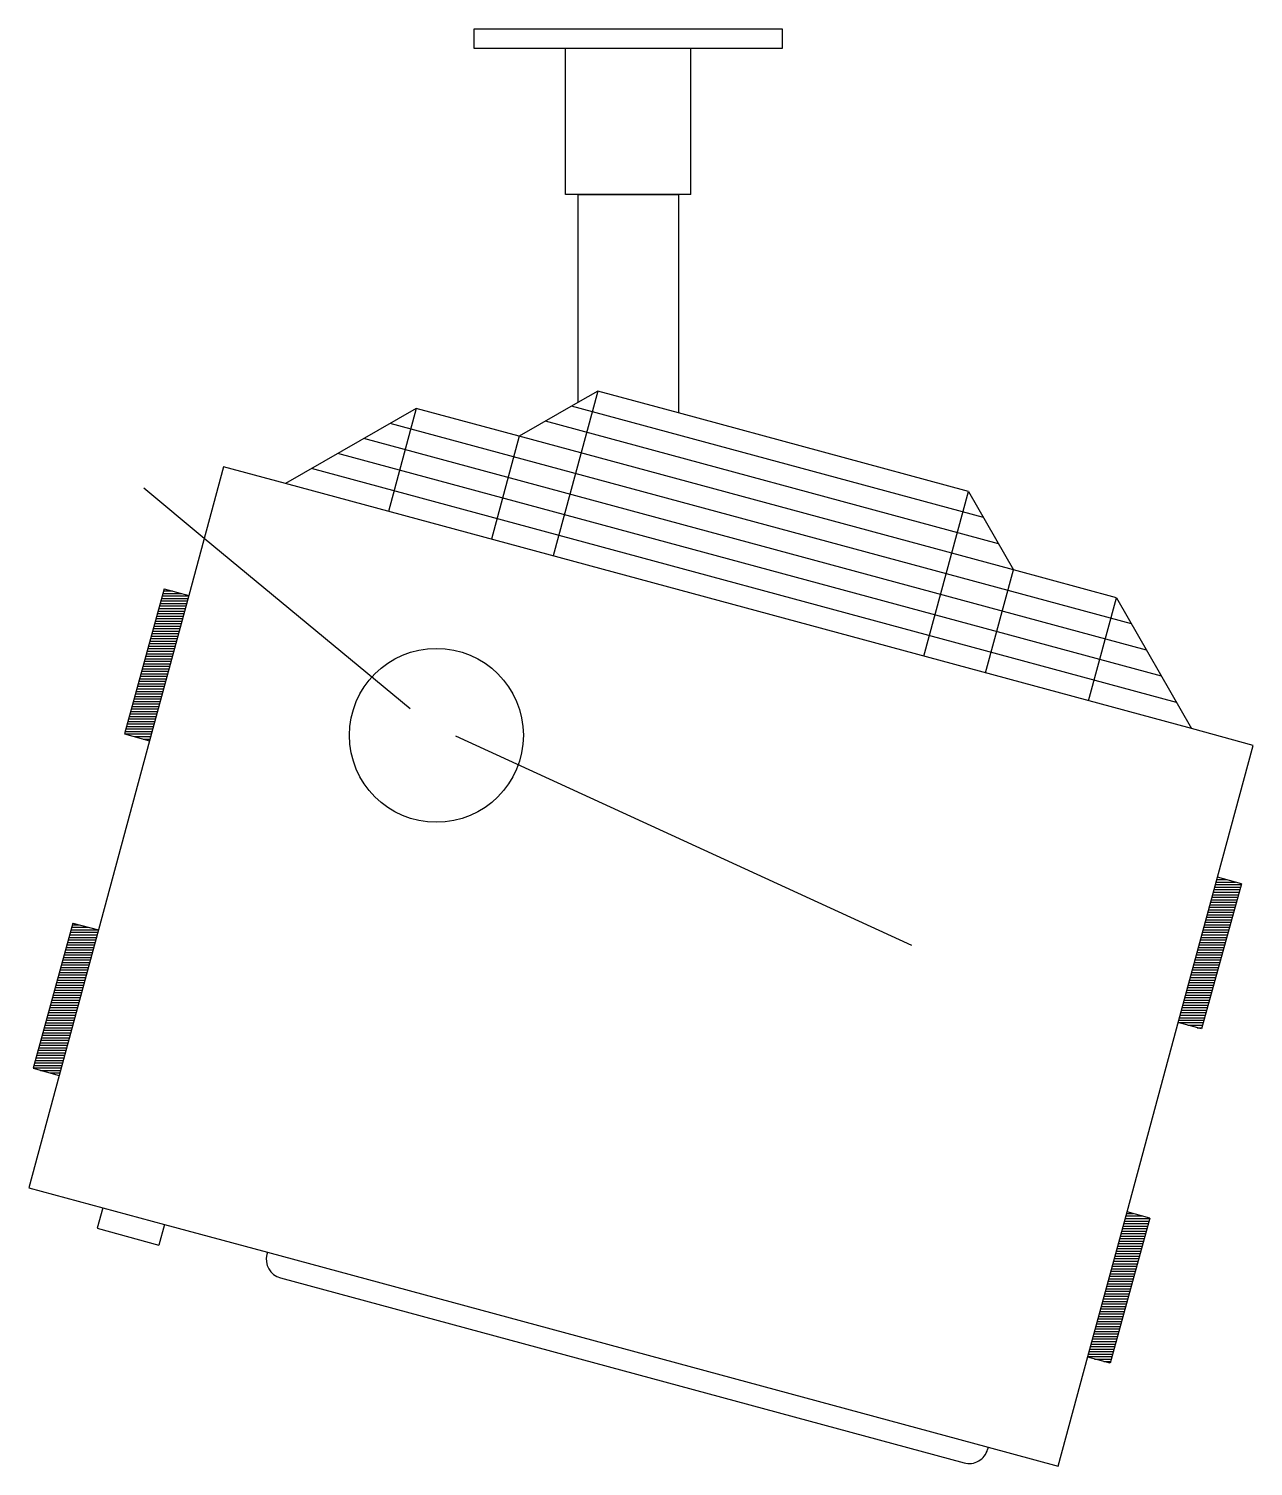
# Model space of a CAD drawing. Extents: x -0.239 to 0.249, y -0.573 to 0.
import ezdxf

# ---------------------------------------------------------------- set-up
doc = ezdxf.new("R2010")
doc.units = 0
doc.layers.get('0').update_dxf_attribs({"linetype": 'CONTINUOUS'})

# ---------------------------------------------------------------- blocks, each defined once
blk = doc.blocks.new('*X0')
at = {"color": 0}
for p, q in [((4.68276, 2.829), (4.6933, 2.829)), ((4.68303, 2.83), (4.69056, 2.83)), ((4.6833, 2.831), (4.68686, 2.831)), ((4.68139, 2.824), (4.69194, 2.824)), ((4.68166, 2.825), (4.69221, 2.825)), ((4.68193, 2.826), (4.69248, 2.826)), ((4.68221, 2.827), (4.69275, 2.827)), ((4.68248, 2.828), (4.69302, 2.828)), ((4.67974, 2.818), (4.69032, 2.818)), ((4.68002, 2.819), (4.69059, 2.819)), ((4.68029, 2.82), (4.69086, 2.82)), ((4.68057, 2.821), (4.69113, 2.821)), ((4.68084, 2.822), (4.6914, 2.822)), ((4.68111, 2.823), (4.69167, 2.823)), ((4.6781, 2.812), (4.6887, 2.812)), ((4.67838, 2.813), (4.68897, 2.813)), ((4.67865, 2.814), (4.68924, 2.814)), ((4.67892, 2.815), (4.68951, 2.815)), ((4.6792, 2.816), (4.68978, 2.816)), ((4.67947, 2.817), (4.69005, 2.817)), ((4.67646, 2.806), (4.68707, 2.806)), ((4.67673, 2.807), (4.68734, 2.807)), ((4.67701, 2.808), (4.68762, 2.808)), ((4.67728, 2.809), (4.68789, 2.809)), ((4.67755, 2.81), (4.68816, 2.81)), ((4.67783, 2.811), (4.68843, 2.811)), ((4.67509, 2.801), (4.68572, 2.801)), ((4.67536, 2.802), (4.68599, 2.802)), ((4.67564, 2.803), (4.68626, 2.803)), ((4.67591, 2.804), (4.68653, 2.804)), ((4.67618, 2.805), (4.6868, 2.805)), ((4.67345, 2.795), (4.6841, 2.795)), ((4.67372, 2.796), (4.68437, 2.796)), ((4.67399, 2.797), (4.68464, 2.797)), ((4.67427, 2.798), (4.68491, 2.798)), ((4.67454, 2.799), (4.68518, 2.799)), ((4.67482, 2.8), (4.68545, 2.8)), ((4.6718, 2.789), (4.68248, 2.789)), ((4.67208, 2.79), (4.68275, 2.79)), ((4.67235, 2.791), (4.68302, 2.791)), ((4.67263, 2.792), (4.68329, 2.792)), ((4.6729, 2.793), (4.68356, 2.793)), ((4.67317, 2.794), (4.68383, 2.794)), ((4.67044, 2.784), (4.68112, 2.784)), ((4.67071, 2.785), (4.68139, 2.785)), ((4.67098, 2.786), (4.68167, 2.786)), ((4.67126, 2.787), (4.68194, 2.787)), ((4.67153, 2.788), (4.68221, 2.788)), ((4.66879, 2.778), (4.6795, 2.778)), ((4.66907, 2.779), (4.67977, 2.779)), ((4.66934, 2.78), (4.68004, 2.78)), ((4.66961, 2.781), (4.68031, 2.781)), ((4.66989, 2.782), (4.68058, 2.782)), ((4.67016, 2.783), (4.68085, 2.783)), ((4.66797, 2.775), (4.67869, 2.775)), ((4.66824, 2.776), (4.67896, 2.776)), ((4.66852, 2.777), (4.67923, 2.777)), ((4.67149, 2.773), (4.67815, 2.773)), ((4.67519, 2.772), (4.67788, 2.772)), ((4.64689, 2.698), (4.64965, 2.698)), ((4.64525, 2.692), (4.65624, 2.692)), ((4.64552, 2.693), (4.65651, 2.693)), ((4.64579, 2.694), (4.65678, 2.694)), ((4.64607, 2.695), (4.65705, 2.695)), ((4.64634, 2.696), (4.65705, 2.696)), ((4.64661, 2.697), (4.65335, 2.697)), ((4.6436, 2.686), (4.65462, 2.686)), ((4.64388, 2.687), (4.65489, 2.687)), ((4.64415, 2.688), (4.65516, 2.688)), ((4.64442, 2.689), (4.65543, 2.689)), ((4.6447, 2.69), (4.6557, 2.69)), ((4.64497, 2.691), (4.65597, 2.691)), ((4.64196, 2.68), (4.653, 2.68)), ((4.64223, 2.681), (4.65327, 2.681)), ((4.64251, 2.682), (4.65354, 2.682)), ((4.64278, 2.683), (4.65381, 2.683)), ((4.64306, 2.684), (4.65408, 2.684)), ((4.64333, 2.685), (4.65435, 2.685)), ((4.64059, 2.675), (4.65164, 2.675)), ((4.64086, 2.676), (4.65191, 2.676)), ((4.64114, 2.677), (4.65218, 2.677)), ((4.64141, 2.678), (4.65245, 2.678)), ((4.64169, 2.679), (4.65272, 2.679)), ((4.63895, 2.669), (4.65002, 2.669)), ((4.63922, 2.67), (4.65029, 2.67)), ((4.6395, 2.671), (4.65056, 2.671)), ((4.63977, 2.672), (4.65083, 2.672)), ((4.64004, 2.673), (4.6511, 2.673)), ((4.64032, 2.674), (4.65137, 2.674)), ((4.63731, 2.663), (4.6484, 2.663)), ((4.63758, 2.664), (4.64867, 2.664)), ((4.63785, 2.665), (4.64894, 2.665)), ((4.63813, 2.666), (4.64921, 2.666)), ((4.6384, 2.667), (4.64948, 2.667)), ((4.63867, 2.668), (4.64975, 2.668)), ((4.63594, 2.658), (4.64705, 2.658)), ((4.63621, 2.659), (4.64732, 2.659)), ((4.63648, 2.66), (4.64759, 2.66)), ((4.63676, 2.661), (4.64786, 2.661)), ((4.63703, 2.662), (4.64813, 2.662)), ((4.63429, 2.652), (4.64542, 2.652)), ((4.63457, 2.653), (4.64569, 2.653)), ((4.63484, 2.654), (4.64596, 2.654)), ((4.63512, 2.655), (4.64623, 2.655)), ((4.63539, 2.656), (4.6465, 2.656)), ((4.63566, 2.657), (4.64677, 2.657)), ((4.63265, 2.646), (4.6438, 2.646)), ((4.63292, 2.647), (4.64407, 2.647)), ((4.6332, 2.648), (4.64434, 2.648)), ((4.63347, 2.649), (4.64461, 2.649)), ((4.63375, 2.65), (4.64488, 2.65)), ((4.63402, 2.651), (4.64515, 2.651)), ((4.63128, 2.641), (4.64245, 2.641)), ((4.63156, 2.642), (4.64272, 2.642)), ((4.63183, 2.643), (4.64299, 2.643)), ((4.6321, 2.644), (4.64326, 2.644)), ((4.63238, 2.645), (4.64353, 2.645)), ((4.63429, 2.64), (4.64218, 2.64)), ((4.63799, 2.639), (4.64191, 2.639))]:
    blk.add_line(p, q, dxfattribs=at)
blk = doc.blocks.new('*X1')
at = {"color": 0}
for p, q in [((5.10273, 2.715), (5.11046, 2.715)), ((5.103, 2.716), (5.10676, 2.716)), ((5.10111, 2.709), (5.11128, 2.709)), ((5.10138, 2.71), (5.11155, 2.71)), ((5.10165, 2.711), (5.11182, 2.711)), ((5.10192, 2.712), (5.1121, 2.712)), ((5.10219, 2.713), (5.11237, 2.713)), ((5.10246, 2.714), (5.11265, 2.714)), ((5.09949, 2.703), (5.10963, 2.703)), ((5.09976, 2.704), (5.10991, 2.704)), ((5.10003, 2.705), (5.11018, 2.705)), ((5.1003, 2.706), (5.11046, 2.706)), ((5.10057, 2.707), (5.11073, 2.707)), ((5.10084, 2.708), (5.111, 2.708)), ((5.09813, 2.698), (5.10826, 2.698)), ((5.09841, 2.699), (5.10854, 2.699)), ((5.09868, 2.7), (5.10881, 2.7)), ((5.09895, 2.701), (5.10909, 2.701)), ((5.09922, 2.702), (5.10936, 2.702)), ((5.09651, 2.692), (5.10662, 2.692)), ((5.09678, 2.693), (5.1069, 2.693)), ((5.09705, 2.694), (5.10717, 2.694)), ((5.09732, 2.695), (5.10744, 2.695)), ((5.09759, 2.696), (5.10772, 2.696)), ((5.09786, 2.697), (5.10799, 2.697)), ((5.09489, 2.686), (5.10498, 2.686)), ((5.09516, 2.687), (5.10525, 2.687)), ((5.09543, 2.688), (5.10553, 2.688)), ((5.0957, 2.689), (5.1058, 2.689)), ((5.09597, 2.69), (5.10607, 2.69)), ((5.09624, 2.691), (5.10635, 2.691)), ((5.09327, 2.68), (5.10334, 2.68)), ((5.09354, 2.681), (5.10361, 2.681)), ((5.09381, 2.682), (5.10388, 2.682)), ((5.09408, 2.683), (5.10416, 2.683)), ((5.09435, 2.684), (5.10443, 2.684)), ((5.09462, 2.685), (5.10471, 2.685)), ((5.09191, 2.675), (5.10197, 2.675)), ((5.09218, 2.676), (5.10224, 2.676)), ((5.09245, 2.677), (5.10251, 2.677)), ((5.09273, 2.678), (5.10279, 2.678)), ((5.093, 2.679), (5.10306, 2.679)), ((5.09029, 2.669), (5.10032, 2.669)), ((5.09056, 2.67), (5.1006, 2.67)), ((5.09083, 2.671), (5.10087, 2.671)), ((5.0911, 2.672), (5.10115, 2.672)), ((5.09137, 2.673), (5.10142, 2.673)), ((5.09164, 2.674), (5.10169, 2.674)), ((5.08867, 2.663), (5.09868, 2.663)), ((5.08894, 2.664), (5.09896, 2.664)), ((5.08921, 2.665), (5.09923, 2.665)), ((5.08948, 2.666), (5.0995, 2.666)), ((5.08975, 2.667), (5.09978, 2.667)), ((5.09002, 2.668), (5.10005, 2.668)), ((5.08786, 2.66), (5.09786, 2.66)), ((5.08813, 2.661), (5.09813, 2.661)), ((5.0884, 2.662), (5.09841, 2.662)), ((5.0914, 2.658), (5.09731, 2.658)), ((5.0951, 2.657), (5.09704, 2.657)), ((5.06703, 2.583), (5.06964, 2.583)), ((5.06541, 2.577), (5.07514, 2.577)), ((5.06568, 2.578), (5.07541, 2.578)), ((5.06595, 2.579), (5.07568, 2.579)), ((5.06622, 2.58), (5.07596, 2.58)), ((5.06649, 2.581), (5.07623, 2.581)), ((5.06676, 2.582), (5.07329, 2.582)), ((5.06406, 2.572), (5.07377, 2.572)), ((5.06433, 2.573), (5.07404, 2.573)), ((5.0646, 2.574), (5.07431, 2.574)), ((5.06487, 2.575), (5.07459, 2.575)), ((5.06514, 2.576), (5.07486, 2.576)), ((5.06243, 2.566), (5.07212, 2.566)), ((5.0627, 2.567), (5.0724, 2.567)), ((5.06297, 2.568), (5.07267, 2.568)), ((5.06324, 2.569), (5.07294, 2.569)), ((5.06351, 2.57), (5.07322, 2.57)), ((5.06379, 2.571), (5.07349, 2.571)), ((5.06081, 2.56), (5.07048, 2.56)), ((5.06108, 2.561), (5.07075, 2.561)), ((5.06135, 2.562), (5.07103, 2.562)), ((5.06162, 2.563), (5.0713, 2.563)), ((5.06189, 2.564), (5.07158, 2.564)), ((5.06216, 2.565), (5.07185, 2.565)), ((5.05919, 2.554), (5.06884, 2.554)), ((5.05946, 2.555), (5.06911, 2.555)), ((5.05973, 2.556), (5.06939, 2.556)), ((5.06, 2.557), (5.06966, 2.557)), ((5.06027, 2.558), (5.06993, 2.558)), ((5.06054, 2.559), (5.07021, 2.559)), ((5.05783, 2.549), (5.06747, 2.549)), ((5.05811, 2.55), (5.06774, 2.55)), ((5.05838, 2.551), (5.06802, 2.551)), ((5.05865, 2.552), (5.06829, 2.552)), ((5.05892, 2.553), (5.06856, 2.553)), ((5.05621, 2.543), (5.06583, 2.543)), ((5.05648, 2.544), (5.0661, 2.544)), ((5.05675, 2.545), (5.06637, 2.545)), ((5.05702, 2.546), (5.06665, 2.546)), ((5.05729, 2.547), (5.06692, 2.547)), ((5.05756, 2.548), (5.0672, 2.548)), ((5.05459, 2.537), (5.06418, 2.537)), ((5.05486, 2.538), (5.06446, 2.538)), ((5.05513, 2.539), (5.06473, 2.539)), ((5.0554, 2.54), (5.065, 2.54)), ((5.05567, 2.541), (5.06528, 2.541)), ((5.05594, 2.542), (5.06555, 2.542)), ((5.05324, 2.532), (5.06281, 2.532)), ((5.05351, 2.533), (5.06309, 2.533)), ((5.05378, 2.534), (5.06336, 2.534)), ((5.05405, 2.535), (5.06364, 2.535)), ((5.05432, 2.536), (5.06391, 2.536)), ((5.05161, 2.526), (5.06117, 2.526)), ((5.05188, 2.527), (5.06145, 2.527)), ((5.05215, 2.528), (5.06172, 2.528)), ((5.05243, 2.529), (5.06199, 2.529)), ((5.0527, 2.53), (5.06227, 2.53)), ((5.05297, 2.531), (5.06254, 2.531)), ((5.05419, 2.525), (5.0609, 2.525)), ((5.05789, 2.524), (5.06062, 2.524))]:
    blk.add_line(p, q, dxfattribs=at)

msp = doc.modelspace()

# ---------------------------------------------------------------- linework, layer by layer
at = {"color": 0}
for p, q in [((-0.02504, -0.06608), (-0.02504, -0.00788)), ((0.02496, -0.06608), (0.02496, -0.00788)), ((-0.02004, -0.06608), (-0.02504, -0.06608)), ((-0.02004, -0.06608), (-0.02004, -0.14888)), ((-0.02004, -0.06608), (0.01996, -0.06608)), ((0.01996, -0.06608), (-0.02004, -0.06608)), ((0.01996, -0.06608), (0.01996, -0.15306)), ((0.02496, -0.06608), (0.01996, -0.06608)), ((-0.02004, -0.14888), (-0.04345, -0.16233)), ((-0.01218, -0.14437), (-0.02993, -0.21001)), ((-0.01218, -0.14437), (-0.02004, -0.14888)), ((0.01996, -0.15306), (-0.01218, -0.14437)), ((-0.08448, -0.15123), (-0.1366, -0.18116)), ((-0.08448, -0.15123), (-0.09558, -0.19226)), ((-0.04345, -0.16233), (-0.08448, -0.15123)), ((-0.04345, -0.16233), (-0.08448, -0.15123)), ((0.1415, -0.19474), (-0.0226, -0.15035)), ((0.13551, -0.18431), (0.01996, -0.15306)), ((0.20048, -0.23711), (-0.0949, -0.15722)), ((0.14748, -0.20516), (-0.03303, -0.15634)), ((0.20647, -0.24753), (-0.10533, -0.1632)), ((-0.04345, -0.16233), (-0.05455, -0.20335)), ((0.15347, -0.21559), (-0.04345, -0.16233)), ((0.15347, -0.21559), (-0.04345, -0.16233)), ((0.21245, -0.25796), (-0.11575, -0.16919)), ((-0.16122, -0.1745), (-0.17507, -0.22571)), ((-0.1366, -0.18116), (-0.16122, -0.1745)), ((0.21844, -0.26838), (-0.12618, -0.17517)), ((-0.16894, -0.20306), (-0.19307, -0.18308)), ((0.22443, -0.27881), (-0.1366, -0.18116)), ((0.11776, -0.24996), (0.13551, -0.18431)), ((0.13551, -0.18431), (0.15347, -0.21559)), ((-0.08697, -0.27096), (-0.16894, -0.20306)), ((0.14237, -0.25661), (0.15347, -0.21559)), ((0.1945, -0.22668), (0.15347, -0.21559)), ((0.1945, -0.22668), (0.15347, -0.21559)), ((-0.18488, -0.22306), (-0.20072, -0.28093)), ((-0.18488, -0.22306), (-0.17507, -0.22571)), ((-0.17507, -0.22571), (-0.19073, -0.28363)), ((0.1834, -0.26771), (0.1945, -0.22668)), ((0.1945, -0.22668), (0.22443, -0.27881)), ((0.24904, -0.28546), (0.22443, -0.27881)), ((-0.19073, -0.28363), (-0.21112, -0.35902)), ((-0.20072, -0.28093), (-0.19073, -0.28363)), ((-0.19004, -0.28105), (-0.20028, -0.28105)), ((-0.06884, -0.28161), (0.11288, -0.36513)), ((0.23483, -0.338), (0.24904, -0.28546)), ((0.21943, -0.39495), (0.23483, -0.338)), ((0.24432, -0.34057), (0.22848, -0.39844)), ((0.24432, -0.34057), (0.23483, -0.338)), ((-0.22135, -0.35626), (-0.23719, -0.41413)), ((-0.21112, -0.35902), (-0.22679, -0.41694)), ((-0.22135, -0.35626), (-0.21112, -0.35902)), ((0.19878, -0.47129), (0.21943, -0.39495)), ((0.22848, -0.39844), (0.21917, -0.39592)), ((0.22913, -0.39599), (0.21942, -0.39599)), ((-0.22679, -0.41694), (-0.23889, -0.46168)), ((-0.23719, -0.41413), (-0.22679, -0.41694)), ((-0.23889, -0.46168), (-0.2094, -0.46966)), ((-0.2094, -0.46966), (-0.21162, -0.47786)), ((-0.2094, -0.46966), (-0.18478, -0.47632)), ((0.18319, -0.52895), (0.19878, -0.47129)), ((0.20785, -0.47377), (0.19201, -0.53164)), ((0.20785, -0.47377), (0.19874, -0.47127)), ((-0.21162, -0.47786), (-0.187, -0.48452)), ((-0.18478, -0.47632), (-0.187, -0.48452)), ((-0.18478, -0.47632), (-0.14376, -0.48741)), ((-0.14376, -0.48741), (-0.14398, -0.48823)), ((-0.14376, -0.48741), (0.14342, -0.56509)), ((-0.13859, -0.49762), (0.13382, -0.5713)), ((0.17137, -0.57265), (0.18319, -0.52895)), ((0.19201, -0.53164), (0.18311, -0.52923)), ((0.14342, -0.56509), (0.1432, -0.56591)), ((0.14342, -0.56509), (0.17137, -0.57265))]:
    msp.add_line(p, q, dxfattribs=at)
msp.add_lwpolyline([(-0.06135, -0.00788), (-0.06135, 0), (0.06135, 0), (0.06135, -0.00788)], close=True, dxfattribs=at)
msp.add_circle((-0.07645, -0.28147), 0.03464, dxfattribs=at)
for centre, start, end in [((-0.13659, -0.49023), 164.8654, 254.8654), ((0.13582, -0.56391), 254.8654, 344.8654)]:
    msp.add_arc(centre, 0.00765, start, end, dxfattribs=at)

# ---------------------------------------------------------------- block references
for name in ['*X0', '*X1']:
    msp.add_blockref(name, (-4.86843, -3.05495), dxfattribs=at)

doc.saveas('drawing.dxf')
